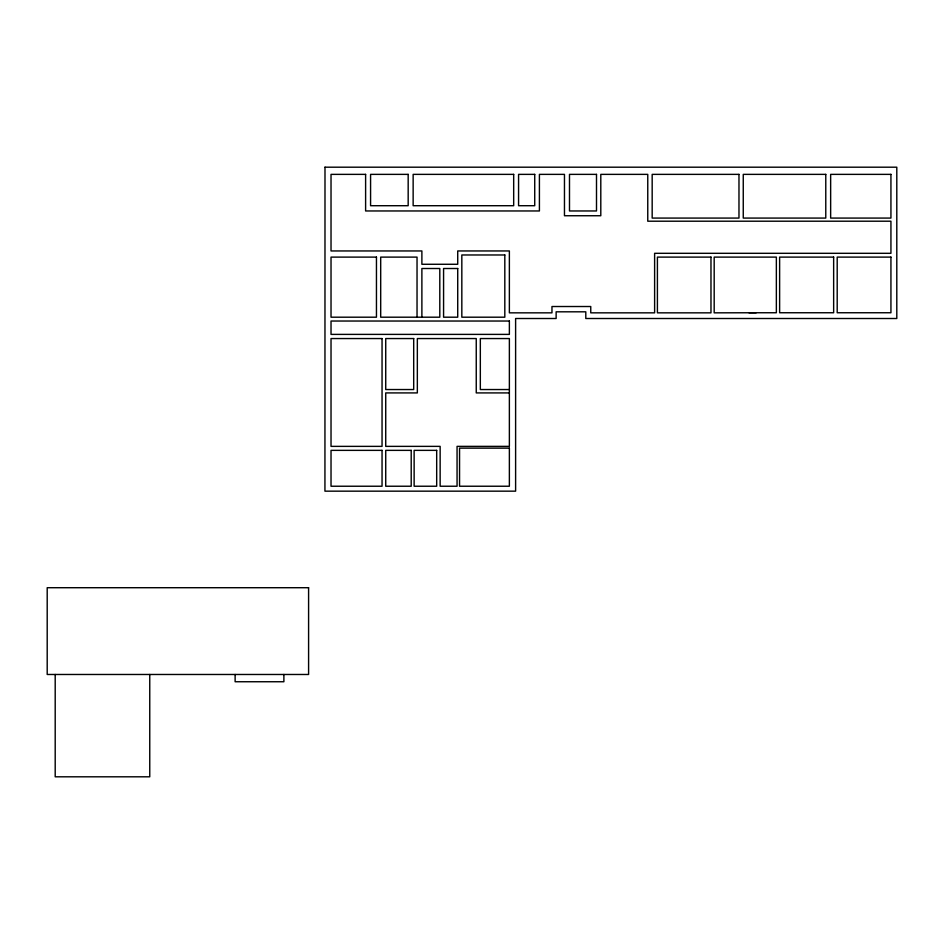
<?xml version="1.0" encoding="UTF-8"?>
<svg xmlns="http://www.w3.org/2000/svg" width="944" height="944" viewBox="0 0 944 944"><rect width="100%" height="100%" fill="white"/><g stroke="black" fill="none" stroke-linecap="round" stroke-linejoin="round"><path stroke-width="1.42" d="M748.958 312.747L776.357 312.747L776.357 257.11L714.183 257.11L714.183 312.842L756.191 312.747M509.371 389.542L480.331 389.542L480.331 338.554L509.371 338.554L509.371 446.37L457.061 446.37L457.061 486.231L440.14 486.231L440.14 446.37L385.73 446.37L385.73 392.916L417.342 392.916L417.342 338.554L476.248 338.554L476.248 392.916L509.371 392.916M421.885 317.196L421.885 268.509L439.798 268.509L439.798 317.196L380.692 317.196L380.692 257.11L417.036 257.11L417.036 317.196M283.884 674.476L283.884 681.745L235.127 681.745L235.127 674.476M149.754 674.476L149.754 776.806L55.2 776.806L55.2 674.476M324.996 167.194L324.937 491.163L515.613 491.163L515.613 318.506L556.134 318.506L556.134 311.815L585.799 311.815L585.799 318.506L896.8 318.506L896.8 167.194L324.996 167.194M365.611 174.369L331.025 174.369L331.025 250.951L421.885 250.951L421.885 264.273L457.722 264.273L457.722 250.951L509.371 250.951L509.371 312.842L551.969 312.842L551.969 306.517L590.755 306.517L590.755 312.842L654.617 312.842L654.617 253.311L890.935 253.311L890.935 221.203L647.761 221.203L647.761 174.369L600.797 174.369L600.797 215.739L564.465 215.739L564.465 174.369L539.413 174.369L539.413 210.96L365.611 210.96L365.611 174.369M408.174 174.369L370.579 174.369L370.579 205.709L408.174 205.709L408.174 174.369M513.678 174.369L413.142 174.369L413.142 205.709L513.678 205.709L513.678 174.369M534.729 174.369L518.575 174.369L518.575 205.709L534.729 205.709L534.729 174.369M596.502 174.369L569.492 174.369L569.492 210.96L596.502 210.96L596.502 174.369M738.975 174.369L652.174 174.369L652.174 218.076L738.975 218.076L738.975 174.369M825.776 174.369L743.258 174.369L743.258 218.076L825.776 218.076L825.776 174.369M890.935 174.369L830.649 174.369L830.649 218.076L890.935 218.076L890.935 174.369M504.816 254.974L461.828 254.974L461.828 317.196L504.816 317.196L504.816 254.974M376.455 257.11L331.025 257.11L331.025 317.196L376.455 317.196L376.455 257.11M710.974 257.11L657.413 257.11L657.413 312.842L710.974 312.842L710.974 257.11M833.646 257.11L779.626 257.11L779.626 312.747L833.646 312.747L833.646 257.11M890.935 257.11L837.198 257.11L837.198 312.747L890.935 312.747L890.935 257.11M457.722 268.509L443.574 268.509L443.574 317.196L457.722 317.196L457.722 268.509M509.371 321.031L331.025 321.031L331.025 334.388L509.371 334.388L509.371 321.031M382.049 338.554L331.025 338.554L331.025 446.37L382.049 446.37L382.049 338.554M413.696 338.554L385.73 338.554L385.73 389.542L413.696 389.542L413.696 338.554M509.371 448.14L459.551 448.14L459.551 486.231L509.371 486.231L509.371 448.14M382.049 450.359L331.025 450.359L331.025 486.231L382.049 486.231L382.049 450.359M411.206 450.359L385.73 450.359L385.73 486.231L411.206 486.231L411.206 450.359M436.683 450.359L414.133 450.359L414.133 486.231L436.683 486.231L436.683 450.359M308.594 587.711L47.2 587.711L47.2 674.476L308.594 674.476L308.594 587.711"/></g></svg>
